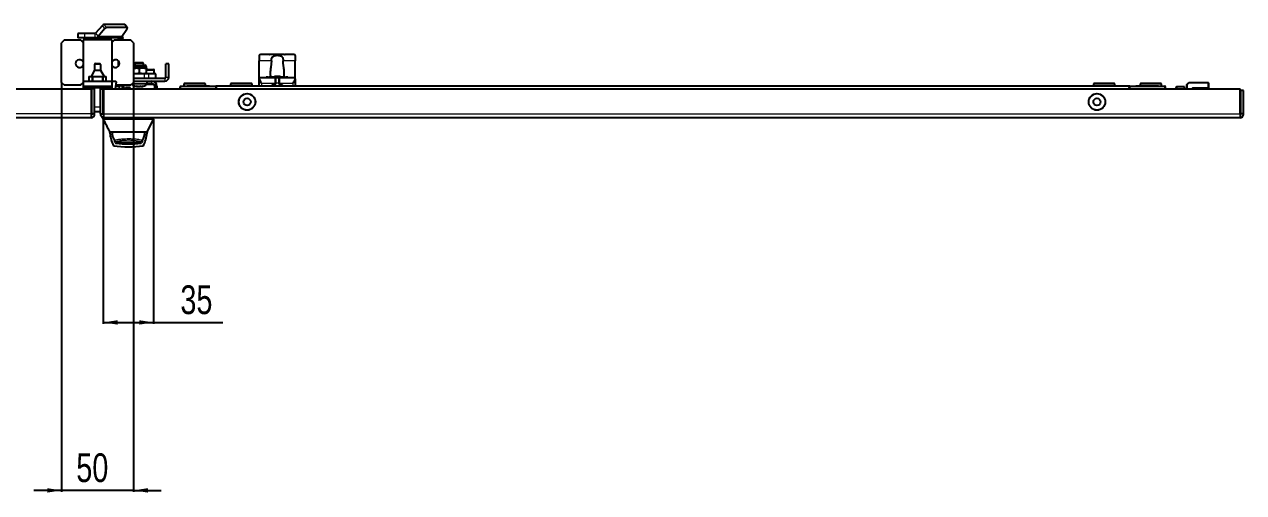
# Model space of a CAD drawing. Header units: millimetres. Extents: x -1565 to 3390, y -1390 to 1219.
# Drawn here: x 2169 to 3017, y -1390 to -1065 of the extents above; entities that cross this region are included whole.
import ezdxf

# ---------------------------------------------------------------- set-up
doc = ezdxf.new("R2010")
doc.units = ezdxf.units.MM
doc.layers.add('FORMAT', color=7, linetype='Continuous')
doc.styles.add('SLDTEXTSTYLE0', font='TXT', dxfattribs={"width": 0.75})
doc.dimstyles.new('SLDDIMSTYLE0', dxfattribs={"dimtxt": 20, "dimasz": 10, "dimexe": 0, "dimexo": 0.0625, "dimgap": 5, "dimtad": 2, "dimdec": 1, "dimrnd": 1e-09, "dimzin": 12, "dimdsep": 46, "dimtxsty": 'SLDTEXTSTYLE0', "dimsah": 1, "dimcen": 0.09, "dimadec": 0, "dimazin": 3, "dimtfac": 1, "dimtofl": 0, "dimtmove": 0, "dimatfit": 3, "dimfxl": 0, "dimfrac": 2, "dimtolj": 1, "dimtzin": 12, "dimarcsym": 0})
doc.dimstyles.new('SLDDIMSTYLE1', dxfattribs={"dimtxt": 20, "dimasz": 10, "dimexe": 0, "dimexo": 0.0625, "dimgap": 5, "dimtad": 2, "dimdec": 1, "dimrnd": 1e-09, "dimzin": 12, "dimdsep": 46, "dimtxsty": 'SLDTEXTSTYLE0', "dimsah": 1, "dimcen": 0.09, "dimadec": 0, "dimazin": 3, "dimtfac": 1, "dimtmove": 0, "dimatfit": 0, "dimfxl": 0, "dimfrac": 2, "dimtolj": 1, "dimtzin": 12, "dimarcsym": 0})

# ---------------------------------------------------------------- blocks, each defined once
blk = doc.blocks.new('_D_12')
at = {"layer": 'FORMAT'}
for p, q in [((2195.28, -1104.89), (2195.28, -1389.48)), ((2245.28, -1104.89), (2245.28, -1389.48)), ((2195.28, -1388.48), (2176.05, -1388.48)), ((2245.28, -1388.48), (2195.28, -1388.48)), ((2245.28, -1388.48), (2264.51, -1388.48))]:
    blk.add_line(p, q, dxfattribs=at)
for points in [[(2195.28, -1388.48), (2185.28, -1386.94), (2185.28, -1390.02)], [(2245.28, -1388.48), (2255.28, -1390.02), (2255.28, -1386.94)]]:
    blk.add_solid(points, dxfattribs=at)
at = {"layer": 'FORMAT', "insert": (2205.5, -1362.7), "char_height": 20, "attachment_point": 1, "style": 'SLDTEXTSTYLE0'}
blk.add_mtext('50', dxfattribs=at)
blk = doc.blocks.new('_D_13')
at = {"layer": 'FORMAT'}
for p, q in [((2224.28, -1130.49), (2224.28, -1272.74)), ((2259.28, -1130.49), (2259.28, -1272.74)), ((2224.28, -1271.74), (2259.28, -1271.74)), ((2259.28, -1271.74), (2307.44, -1271.74))]:
    blk.add_line(p, q, dxfattribs=at)
for points in [[(2224.28, -1271.74), (2234.28, -1273.28), (2234.28, -1270.2)], [(2259.28, -1271.74), (2249.28, -1270.2), (2249.28, -1273.28)]]:
    blk.add_solid(points, dxfattribs=at)
at = {"layer": 'FORMAT', "insert": (2277.88, -1245.96), "char_height": 20, "attachment_point": 1, "style": 'SLDTEXTSTYLE0'}
blk.add_mtext('35', dxfattribs=at)

msp = doc.modelspace()

# ---------------------------------------------------------------- linework, layer by layer
at = {"color": 7, "linetype": 'Continuous', "lineweight": 25}
for p, q in [((2223.63, -1065.32), (2218.87, -1070.82)), ((2225.47, -1067.44), (2220.71, -1072.94)), ((2238.88, -1064.61), (2224.74, -1064.61)), ((2240.72, -1066.74), (2226.58, -1066.74)), ((2237.17, -1072.94), (2240.75, -1067.82)), ((2241, -1066.84), (2239.17, -1064.72)), ((2197.28, -1075.38), (2195.28, -1077.38)), ((2197.28, -1075.38), (2208.53, -1075.38)), ((2206.56, -1071), (2206.56, -1074)), ((2211.56, -1071), (2206.56, -1071)), ((2211.56, -1074), (2206.56, -1074)), ((2210.28, -1077.13), (2208.53, -1075.38)), ((2230.28, -1075.38), (2210.28, -1075.38)), ((2210.28, -1075.38), (2210.28, -1104.38)), ((2218.5, -1071), (2211.56, -1071)), ((2218.5, -1074), (2211.56, -1074)), ((2235.03, -1074), (2218.5, -1074)), ((2232.03, -1075.38), (2230.28, -1077.13)), ((2230.28, -1075.38), (2230.28, -1104.38)), ((2232.03, -1075.38), (2243.28, -1075.38)), ((2237.78, -1074.3), (2234.78, -1074.3)), ((2234.78, -1075.38), (2234.78, -1074.3)), ((2237.78, -1075.38), (2237.78, -1074.3)), ((2245.28, -1077.38), (2243.28, -1075.38)), ((2195.28, -1104.88), (2195.28, -1077.38)), ((2245.28, -1077.38), (2245.28, -1104.88)), ((2218.27, -1092.38), (2218.27, -1096.38)), ((2218.77, -1091.88), (2221.78, -1091.88)), ((2222.28, -1092.38), (2222.28, -1096.38)), ((2234.78, -1090.63), (2234.78, -1089.99)), ((2234.78, -1090.63), (2235.23, -1090.63)), ((2234.78, -1093.77), (2234.78, -1090.63)), ((2245.31, -1092.98), (2245.28, -1092.98)), ((2245.31, -1092.98), (2253.25, -1092.98)), ((2246.78, -1090.98), (2246.28, -1091.48)), ((2246.28, -1091.48), (2246.28, -1092.98)), ((2252.02, -1091.48), (2246.28, -1091.48)), ((2246.78, -1090.98), (2251.57, -1090.98)), ((2251.57, -1090.98), (2251.78, -1090.98)), ((2252.28, -1091.48), (2251.78, -1090.98)), ((2252.28, -1091.48), (2252.02, -1091.48)), ((2252.28, -1092.98), (2252.28, -1091.48)), ((2267.78, -1101.38), (2267.78, -1091.98)), ((2269.78, -1091.98), (2267.78, -1091.98)), ((2269.78, -1101.38), (2269.78, -1091.98)), ((2332.78, -1086.15), (2332.78, -1089.98)), ((2332.78, -1101.48), (2332.78, -1089.98)), ((2339.8, -1085.59), (2334.28, -1085.59)), ((2340.69, -1085.54), (2340.17, -1085.54)), ((2349.88, -1085.48), (2340.69, -1085.48)), ((2350.4, -1085.54), (2349.88, -1085.53)), ((2356.28, -1085.59), (2350.76, -1085.59)), ((2357.78, -1086.15), (2357.78, -1089.98)), ((2357.78, -1101.48), (2357.78, -1089.98)), ((2214.28, -1100.88), (2214.28, -1104.38)), ((2214.28, -1100.88), (2215.78, -1100.88)), ((2218.27, -1096.38), (2215.78, -1100.88)), ((2215.78, -1100.88), (2224.78, -1100.88)), ((2216.78, -1100.88), (2216.78, -1104.38)), ((2218.27, -1096.38), (2222.28, -1096.38)), ((2222.28, -1096.38), (2224.78, -1100.88)), ((2223.78, -1100.88), (2223.78, -1104.38)), ((2224.78, -1100.88), (2226.28, -1100.88)), ((2226.28, -1104.38), (2226.28, -1100.88)), ((2245.28, -1094.98), (2246.88, -1094.98)), ((2252.97, -1098.98), (2245.28, -1098.98)), ((2245.28, -1101.98), (2267.18, -1101.98)), ((2249.42, -1095.43), (2246.88, -1094.98)), ((2251.88, -1094.98), (2246.88, -1094.98)), ((2249.42, -1098.53), (2246.88, -1098.98)), ((2249.42, -1098.53), (2249.42, -1095.43)), ((2254.35, -1095.43), (2251.88, -1094.98)), ((2254.28, -1094.98), (2251.88, -1094.98)), ((2254.35, -1098.53), (2251.88, -1098.98)), ((2256.05, -1098.98), (2252.97, -1098.98)), ((2254.28, -1094.98), (2254.28, -1094.01)), ((2254.28, -1094.98), (2254.28, -1094.98)), ((2254.34, -1095.02), (2254.28, -1094.98)), ((2254.28, -1098.98), (2254.28, -1098.98)), ((2254.35, -1098.53), (2254.35, -1095.43)), ((2254.35, -1095.98), (2259.18, -1095.98)), ((2254.68, -1095.98), (2254.68, -1095.43)), ((2260.51, -1098.98), (2256.05, -1098.98)), ((2259.78, -1098.98), (2259.78, -1096.58)), ((2260.78, -1098.98), (2260.51, -1098.98)), ((2260.78, -1101.98), (2260.78, -1098.98)), ((2332.78, -1102.36), (2332.78, -1101.48)), ((2332.78, -1101.48), (2346.28, -1101.48)), ((2337.66, -1101.38), (2337.66, -1101.48)), ((2337.8, -1101.38), (2337.8, -1101.48)), ((2337.92, -1101.38), (2337.92, -1101.48)), ((2338.73, -1101.38), (2337.92, -1101.38)), ((2338.73, -1101.38), (2338.73, -1101.48)), ((2338.88, -1101.38), (2338.88, -1101.48)), ((2339, -1101.38), (2339, -1101.48)), ((2339.34, -1101.38), (2339.34, -1101.48)), ((2339.52, -1101.38), (2339.52, -1101.48)), ((2340.05, -1101.38), (2340.05, -1101.48)), ((2340.43, -1097.27), (2340.43, -1099.85)), ((2340.53, -1101.38), (2340.53, -1101.48)), ((2340.7, -1101.38), (2340.7, -1101.48)), ((2341.16, -1101.38), (2341.16, -1101.48)), ((2341.3, -1101.38), (2341.3, -1101.48)), ((2341.42, -1101.38), (2341.42, -1101.48)), ((2341.73, -1101.38), (2341.73, -1101.48)), ((2343.01, -1101.38), (2341.89, -1101.38)), ((2343.01, -1101.38), (2343.01, -1101.48)), ((2343.15, -1101.38), (2343.15, -1101.48)), ((2343.34, -1101.38), (2343.34, -1101.48)), ((2343.35, -1101.38), (2343.35, -1101.48)), ((2343.94, -1101.38), (2343.35, -1101.38)), ((2343.94, -1101.38), (2343.94, -1101.48)), ((2344.84, -1101.38), (2344.27, -1101.38)), ((2344.28, -1105.48), (2344.28, -1101.48)), ((2344.28, -1101.48), (2346.28, -1101.48)), ((2344.56, -1101.15), (2344.53, -1100.92)), ((2344.77, -1101.15), (2344.76, -1100.85)), ((2344.84, -1101.38), (2344.84, -1101.48)), ((2344.85, -1101.38), (2344.85, -1101.48)), ((2344.85, -1101.38), (2345.03, -1101.38)), ((2345.03, -1101.38), (2345.03, -1101.38)), ((2345.03, -1101.38), (2345.03, -1101.48)), ((2345.05, -1101.38), (2345.05, -1101.48)), ((2345.2, -1101.38), (2345.2, -1101.48)), ((2346, -1101.38), (2345.2, -1101.38)), ((2346, -1101.38), (2346, -1101.48)), ((2346.14, -1101.38), (2346.14, -1101.48)), ((2346.23, -1100.88), (2346.23, -1100.85)), ((2346.26, -1101.38), (2346.26, -1101.48)), ((2346.26, -1101.41), (2346.55, -1101.41)), ((2346.28, -1101.48), (2346.28, -1105.48)), ((2346.69, -1101.38), (2346.69, -1101.48)), ((2346.78, -1100.97), (2346.79, -1100.92)), ((2346.78, -1101.48), (2357.78, -1101.48)), ((2346.82, -1101.38), (2346.82, -1101.48)), ((2347.18, -1101.38), (2347.18, -1101.48)), ((2347.44, -1101.38), (2347.44, -1101.48)), ((2347.56, -1101.38), (2347.56, -1101.48)), ((2347.7, -1101.38), (2347.7, -1101.48)), ((2347.82, -1101.38), (2347.82, -1101.48)), ((2348.25, -1101.38), (2348.25, -1101.48)), ((2348.28, -1101.38), (2348.25, -1101.38)), ((2348.29, -1101.38), (2348.29, -1101.48)), ((2348.32, -1101.38), (2348.32, -1101.48)), ((2348.49, -1101.38), (2348.49, -1101.48)), ((2348.84, -1101.38), (2348.84, -1101.48)), ((2349.33, -1101.38), (2349.33, -1101.48)), ((2349.52, -1101.38), (2349.52, -1101.48)), ((2349.87, -1101.38), (2349.87, -1101.48)), ((2350.02, -1101.38), (2350.02, -1101.48)), ((2351.08, -1101.38), (2350.02, -1101.38)), ((2350.13, -1099.85), (2350.13, -1097.27)), ((2351.08, -1101.38), (2351.08, -1101.48)), ((2351.39, -1101.38), (2351.39, -1101.48)), ((2351.56, -1101.38), (2351.56, -1101.48)), ((2351.93, -1101.38), (2351.93, -1101.48)), ((2352.69, -1101.38), (2351.93, -1101.38)), ((2352.69, -1101.38), (2352.69, -1101.48)), ((2357.78, -1102.36), (2357.78, -1101.48)), ((1425.58, -1109.48), (2215.98, -1109.48)), ((2195.28, -1104.88), (2197.28, -1106.88)), ((2208.53, -1106.88), (2197.28, -1106.88)), ((2208.53, -1106.88), (2210.28, -1105.13)), ((2230.28, -1104.38), (2210.28, -1104.38)), ((2210.28, -1104.38), (2210.28, -1107.88)), ((2230.28, -1107.88), (2210.28, -1107.88)), ((2210.28, -1107.88), (2210.28, -1108.97)), ((2210.28, -1108.97), (2210.28, -1109.48)), ((2215.98, -1126.88), (2215.98, -1109.48)), ((2218.28, -1109.48), (2216.28, -1109.48)), ((2216.28, -1126.88), (2216.28, -1109.48)), ((2218.28, -1126.88), (2218.28, -1109.48)), ((2222.28, -1126.88), (2222.28, -1109.48)), ((2222.28, -1109.48), (2224.28, -1109.48)), ((2224.28, -1126.88), (2224.28, -1109.48)), ((2224.58, -1126.88), (2224.58, -1109.48)), ((2224.58, -1109.48), (3014.98, -1109.48)), ((2230.28, -1103.98), (2232.91, -1103.98)), ((2230.28, -1104.38), (2230.28, -1107.88)), ((2230.28, -1107.88), (2230.28, -1108.97)), ((2230.28, -1108.97), (2230.28, -1109.48)), ((2233.34, -1104.42), (2232.61, -1109.48)), ((2235.58, -1107.88), (2232.84, -1107.88)), ((2233.34, -1104.42), (2232.91, -1103.98)), ((2243.28, -1106.88), (2232.99, -1106.88)), ((2235.65, -1106.88), (2235.58, -1107.58)), ((2235.58, -1109.48), (2235.58, -1107.58)), ((2237.58, -1109.48), (2237.58, -1107.58)), ((2238.28, -1107.88), (2237.58, -1107.88)), ((2238.28, -1107.88), (2238.28, -1109.38)), ((2242.88, -1108.43), (2239.68, -1108.43)), ((2239.68, -1108.43), (2239.68, -1109.38)), ((2239.68, -1109.18), (2242.88, -1109.18)), ((2242.88, -1109.38), (2242.88, -1108.43)), ((2243.28, -1106.88), (2245.28, -1104.88)), ((2245.28, -1103.98), (2267.18, -1103.98)), ((2247.92, -1107.83), (2247.92, -1107.88)), ((2248.22, -1107.43), (2248.22, -1107.87)), ((2248.22, -1107.88), (2248.22, -1107.43)), ((2248.39, -1107.87), (2248.22, -1107.84)), ((2248.39, -1107.42), (2248.39, -1107.87)), ((2248.43, -1107.88), (2248.43, -1107.42)), ((2249.19, -1107.8), (2249.19, -1107.88)), ((2249.22, -1107.81), (2249.22, -1107.87)), ((2249.28, -1107.85), (2249.22, -1107.87)), ((2250.13, -1107.88), (2250.13, -1107.56)), ((2250.34, -1107.88), (2250.34, -1107.84)), ((2250.63, -1107.78), (2250.63, -1107.88)), ((2250.66, -1107.77), (2250.66, -1107.87)), ((2258.28, -1105.88), (2254.74, -1105.88)), ((2254.78, -1105.98), (2254.78, -1103.98)), ((2260.28, -1109.48), (2260.28, -1107.88)), ((2261.58, -1107.58), (2261.58, -1109.48)), ((2277.78, -1109.48), (2277.78, -1107.78)), ((2278.08, -1107.48), (2302.48, -1107.48)), ((2280.78, -1105.48), (2280.28, -1105.98)), ((2280.28, -1105.98), (2280.28, -1107.48)), ((2295.28, -1105.98), (2280.28, -1105.98)), ((2280.78, -1105.48), (2294.78, -1105.48)), ((2282.64, -1107.28), (2282.64, -1107.48)), ((2286.45, -1107.28), (2286.45, -1107.48)), ((2286.45, -1107.28), (2287.24, -1107.28)), ((2287.24, -1107.28), (2287.24, -1107.48)), ((2287.24, -1107.28), (2289.12, -1107.28)), ((2288.58, -1107.28), (2288.58, -1107.26)), ((2289.12, -1107.28), (2289.12, -1107.48)), ((2289.12, -1107.28), (2290.17, -1107.28)), ((2290.17, -1107.28), (2290.17, -1107.48)), ((2290.17, -1107.28), (2291.57, -1107.28)), ((2291.74, -1107.26), (2291.74, -1107.48)), ((2291.83, -1107.28), (2291.83, -1107.48)), ((2291.83, -1107.28), (2293.18, -1107.28)), ((2293.18, -1107.28), (2293.18, -1107.48)), ((2293.18, -1107.28), (2295.17, -1107.28)), ((2295.28, -1105.98), (2294.78, -1105.48)), ((2295.17, -1107.28), (2295.17, -1107.48)), ((2295.17, -1107.28), (2298.13, -1107.28)), ((2295.28, -1107.28), (2295.28, -1105.98)), ((2298.13, -1107.28), (2298.13, -1107.48)), ((2937.78, -1107.48), (2302.78, -1107.48)), ((2302.78, -1107.48), (2302.78, -1107.78)), ((2302.78, -1107.78), (2302.78, -1108.43)), ((2302.78, -1108.43), (2302.78, -1109.48)), ((2313.28, -1105.48), (2312.78, -1105.98)), ((2312.78, -1105.98), (2312.78, -1107.48)), ((2327.78, -1105.98), (2312.78, -1105.98)), ((2313.28, -1105.48), (2327.28, -1105.48)), ((2327.78, -1105.98), (2327.28, -1105.48)), ((2327.78, -1107.48), (2327.78, -1105.98)), ((2332.78, -1107.48), (2332.78, -1102.36)), ((2344.28, -1105.48), (2344.28, -1105.51)), ((2346.28, -1105.51), (2346.28, -1105.48)), ((2357.78, -1102.36), (2357.78, -1107.48)), ((2913.28, -1105.48), (2912.78, -1105.98)), ((2912.78, -1105.98), (2912.78, -1107.48)), ((2927.78, -1105.98), (2912.78, -1105.98)), ((2913.28, -1105.48), (2927.28, -1105.48)), ((2927.78, -1105.98), (2927.28, -1105.48)), ((2927.78, -1107.48), (2927.78, -1105.98)), ((2937.78, -1107.48), (2937.78, -1107.78)), ((2937.78, -1108.43), (2937.78, -1107.78)), ((2937.78, -1108.43), (2937.78, -1109.48)), ((2938.08, -1107.48), (2962.48, -1107.48)), ((2942.43, -1107.28), (2942.43, -1107.48)), ((2942.43, -1107.28), (2942.78, -1107.28)), ((2942.78, -1107.28), (2942.78, -1107.48)), ((2942.78, -1107.28), (2943.03, -1107.28)), ((2943.03, -1107.28), (2943.03, -1107.48)), ((2943.03, -1107.28), (2943.14, -1107.28)), ((2943.14, -1107.28), (2943.14, -1107.48)), ((2944.17, -1107.28), (2944.17, -1107.48)), ((2944.17, -1107.28), (2944.82, -1107.28)), ((2944.84, -1107.28), (2944.84, -1107.48)), ((2944.84, -1107.28), (2945.18, -1107.28)), ((2945.18, -1107.28), (2945.18, -1107.48)), ((2945.78, -1105.48), (2945.28, -1105.98)), ((2945.28, -1105.98), (2945.28, -1107.28)), ((2960.28, -1105.98), (2945.28, -1105.98)), ((2945.78, -1105.48), (2959.78, -1105.48)), ((2948.49, -1107.48), (2948.49, -1107.26)), ((2948.63, -1107.28), (2949.41, -1107.28)), ((2949.41, -1107.28), (2950.2, -1107.28)), ((2949.41, -1107.28), (2949.41, -1107.48)), ((2950.2, -1107.28), (2950.2, -1107.48)), ((2950.2, -1107.28), (2950.69, -1107.28)), ((2950.69, -1107.28), (2950.69, -1107.48)), ((2950.69, -1107.28), (2952.08, -1107.28)), ((2951.72, -1107.26), (2951.72, -1107.28)), ((2952.08, -1107.28), (2952.08, -1107.48)), ((2952.08, -1107.28), (2953.13, -1107.28)), ((2953.13, -1107.28), (2953.13, -1107.48)), ((2954.17, -1107.28), (2954.17, -1107.48)), ((2954.17, -1107.28), (2956.14, -1107.28)), ((2956.14, -1107.28), (2956.14, -1107.48)), ((2956.14, -1107.28), (2958.13, -1107.28)), ((2958.13, -1107.28), (2958.13, -1107.48)), ((2960.28, -1105.98), (2959.78, -1105.48)), ((2960.28, -1107.48), (2960.28, -1105.98)), ((2962.78, -1107.78), (2962.78, -1109.48)), ((2970.28, -1109.48), (2970.28, -1108.58)), ((2976.28, -1107.98), (2970.88, -1107.98)), ((2976.28, -1109.48), (2976.28, -1107.98)), ((2977.78, -1106.48), (2979.28, -1104.98)), ((2977.78, -1109.48), (2977.78, -1106.48)), ((2977.98, -1106.56), (2977.78, -1106.48)), ((2979.36, -1105.18), (2979.28, -1104.98)), ((2979.28, -1104.98), (2992.58, -1104.98)), ((2981.78, -1109.18), (2981.78, -1109.48)), ((2992.58, -1108.98), (2981.98, -1108.98)), ((2992.78, -1105.18), (2992.78, -1108.78)), ((2992.78, -1109.18), (2992.78, -1108.78)), ((2992.78, -1109.18), (2992.78, -1109.48)), ((3014.98, -1126.88), (3014.98, -1109.48)), ((3017.28, -1110.48), (3015.28, -1110.48)), ((3015.28, -1126.88), (3015.28, -1110.48)), ((3017.28, -1126.88), (3017.28, -1110.48)), ((2216.28, -1125.38), (2215.98, -1125.38)), ((2218.28, -1126.88), (2216.28, -1126.88)), ((2216.28, -1127.06), (2216.28, -1127.48)), ((2222.28, -1125.38), (2218.28, -1125.38)), ((2222.28, -1126.88), (2224.28, -1126.88)), ((2224.28, -1127.48), (2224.28, -1126.88)), ((3017.28, -1126.88), (3015.28, -1126.88)), ((2215.68, -1129.48), (1425.88, -1129.48)), ((2224.28, -1130.48), (2224.28, -1129.48)), ((2224.88, -1129.48), (2224.28, -1129.48)), ((3014.68, -1129.48), (2224.88, -1129.48)), ((2253.78, -1130.48), (2229.78, -1130.48)), ((2254.78, -1139.48), (2259.31, -1130.43)), ((2259.28, -1130.48), (2259.28, -1129.48)), ((2231.18, -1139.48), (2228.78, -1139.48)), ((2228.82, -1139.48), (2228.82, -1139.69)), ((2252.38, -1139.48), (2231.18, -1139.48)), ((2254.78, -1139.48), (2252.38, -1139.48)), ((2254.74, -1139.69), (2254.74, -1139.48)), ((2235.95, -1146.46), (2236.1, -1146.47)), ((2235.95, -1146.47), (2247.54, -1146.47))]:
    msp.add_line(p, q, dxfattribs=at)
at = {"color": 8, "linetype": 'Continuous', "lineweight": 18}
for p, q in [((2225.47, -1067.44), (2223.63, -1065.32)), ((2226.58, -1066.74), (2224.74, -1064.61)), ((2240.72, -1066.74), (2238.88, -1064.61)), ((2211.56, -1074), (2211.56, -1071)), ((2218.5, -1071), (2218.5, -1074)), ((2218.87, -1070.82), (2220.71, -1072.94)), ((2237.17, -1072.94), (2220.71, -1072.94)), ((2222.28, -1092.38), (2218.27, -1092.38)), ((2341.19, -1089.98), (2332.78, -1089.98)), ((2357.78, -1089.98), (2349.37, -1089.98)), ((2216.28, -1100.88), (2216.28, -1104.38)), ((2224.28, -1100.88), (2224.28, -1104.38)), ((2245.28, -1094.01), (2254.28, -1094.01)), ((2252.97, -1101.98), (2252.97, -1098.98)), ((2259.78, -1096.58), (2254.35, -1096.58)), ((2256.05, -1101.98), (2256.05, -1098.98)), ((2260.51, -1101.98), (2260.51, -1098.98)), ((2267.18, -1101.98), (2267.18, -1103.98)), ((2267.78, -1101.38), (2269.78, -1101.38)), ((2341.89, -1101.38), (2341.89, -1101.48)), ((2343.78, -1105.48), (2343.78, -1101.48)), ((2346.78, -1101.48), (2346.78, -1105.48)), ((2230.28, -1108.97), (2210.28, -1108.97)), ((2232.9, -1107.48), (2235.58, -1107.48)), ((2237.58, -1107.58), (2235.58, -1107.58)), ((2237.58, -1107.48), (2238.36, -1107.48)), ((2238.78, -1109.48), (2238.78, -1107.88)), ((2243.78, -1106.38), (2244.47, -1106.38)), ((2254.22, -1106.18), (2243.98, -1106.18)), ((2254.31, -1105.98), (2244.18, -1105.98)), ((2254.1, -1106.38), (2258.28, -1106.38)), ((2254.68, -1106.18), (2254.22, -1106.18)), ((2254.78, -1105.98), (2254.31, -1105.98)), ((2257.98, -1105.98), (2257.98, -1103.98)), ((2259.78, -1107.88), (2259.78, -1109.48)), ((2260.22, -1107.58), (2261.58, -1107.58)), ((2278.08, -1107.78), (2277.78, -1107.78)), ((2278.08, -1107.48), (2278.08, -1107.78)), ((2278.08, -1107.78), (2278.08, -1109.48)), ((2302.48, -1107.78), (2278.08, -1107.78)), ((2283.87, -1107.28), (2283.87, -1107.48)), ((2302.48, -1107.48), (2302.48, -1107.78)), ((2302.48, -1109.48), (2302.48, -1107.78)), ((2302.78, -1107.78), (2302.48, -1107.78)), ((2334.28, -1105.48), (2334.28, -1107.48)), ((2334.28, -1105.48), (2343.78, -1105.48)), ((2343.42, -1105.99), (2343.56, -1106.47)), ((2343.78, -1105.51), (2343.78, -1105.48)), ((2343.78, -1105.48), (2344.28, -1105.48)), ((2343.78, -1105.51), (2344.28, -1105.51)), ((2346.28, -1105.48), (2344.28, -1105.48)), ((2346.28, -1105.48), (2346.78, -1105.48)), ((2346.28, -1105.51), (2346.78, -1105.51)), ((2346.78, -1105.48), (2346.78, -1105.51)), ((2346.78, -1105.48), (2356.28, -1105.48)), ((2347.01, -1106.47), (2347.14, -1105.99)), ((2356.28, -1107.48), (2356.28, -1105.48)), ((2938.08, -1107.78), (2937.78, -1107.78)), ((2938.08, -1107.78), (2938.08, -1107.48)), ((2962.48, -1107.78), (2938.08, -1107.78)), ((2938.08, -1107.78), (2938.08, -1109.48)), ((2946.91, -1107.28), (2946.91, -1107.48)), ((2962.48, -1107.48), (2962.48, -1107.78)), ((2962.78, -1107.78), (2962.48, -1107.78)), ((2962.48, -1109.48), (2962.48, -1107.78)), ((2970.88, -1107.98), (2970.88, -1109.48)), ((2979.36, -1105.18), (2977.98, -1106.56)), ((2977.98, -1106.56), (2977.98, -1109.48)), ((2992.58, -1105.18), (2979.36, -1105.18)), ((2981.58, -1109.48), (2981.58, -1109.18)), ((2981.78, -1109.18), (2981.58, -1109.18)), ((2981.98, -1109.18), (2981.78, -1109.18)), ((2981.98, -1108.78), (2992.58, -1108.78)), ((2981.98, -1108.98), (2981.98, -1108.78)), ((2981.98, -1108.98), (2981.98, -1109.18)), ((2981.98, -1109.18), (2981.98, -1109.48)), ((2992.58, -1109.18), (2981.98, -1109.18)), ((2992.58, -1105.18), (2992.58, -1104.98)), ((2992.78, -1105.18), (2992.58, -1105.18)), ((2992.58, -1108.78), (2992.58, -1105.18)), ((2992.78, -1108.78), (2992.58, -1108.78)), ((2992.58, -1108.98), (2992.58, -1108.78)), ((2992.58, -1108.98), (2992.58, -1109.18)), ((2992.78, -1109.18), (2992.58, -1109.18)), ((2992.58, -1109.48), (2992.58, -1109.18)), ((2215.98, -1126.88), (1425.58, -1126.88)), ((2216.28, -1122.12), (2215.98, -1122.12)), ((2222.28, -1122.12), (2218.28, -1122.12)), ((2224.58, -1126.88), (3014.98, -1126.88)), ((2229.78, -1130.48), (2229.78, -1129.48)), ((2253.78, -1130.48), (2253.78, -1129.48))]:
    msp.add_line(p, q, dxfattribs=at)
at = {"color": 7, "linetype": 'Continuous', "lineweight": 25, "flags": 128}
for points in [[(2240.75, -1067.82), (2240.89, -1067.6), (2240.99, -1067.39), (2241.05, -1067.2), (2241.07, -1067.04), (2241.05, -1066.91), (2240.98, -1066.81), (2240.87, -1066.76), (2240.72, -1066.74)], [(2250.63, -1107.83), (2250.62, -1107.83), (2250.34, -1107.88)], [(3015.28, -1115.98), (3015.14, -1115.73), (3014.98, -1115.46)], [(3014.98, -1124.5), (3015.14, -1124.23), (3015.28, -1123.98)], [(2232.66, -1146.91), (2232.3, -1146.02), (2232.2, -1145.74)], [(2251.47, -1145.42), (2251.25, -1146.02), (2250.9, -1146.91)]]:
    msp.add_lwpolyline(points, dxfattribs=at)
at = {"color": 8, "linetype": 'Continuous', "lineweight": 18, "flags": 128}
for points in [[(3014.98, -1116.06), (3015.27, -1116.65), (3015.28, -1116.67)], [(3015.28, -1123.3), (3015.27, -1123.32), (3014.98, -1123.91)]]:
    msp.add_lwpolyline(points, dxfattribs=at)
at = {"color": 7, "linetype": 'Continuous', "lineweight": 25}
for centre, radius in [((2324.28, -1118.48), 5.75), ((2324.28, -1118.48), 2.5), ((2915.28, -1118.48), 5.75), ((2915.28, -1118.48), 2.5)]:
    msp.add_circle(centre, radius, dxfattribs=at)
at = {"color": 8, "linetype": 'Continuous', "lineweight": 18}
for centre in [(2324.28, -1118.48), (2915.28, -1118.48)]:
    msp.add_circle(centre, 5.5, dxfattribs=at)
at = {"color": 7, "linetype": 'Continuous', "lineweight": 25}
for centre, radius, start, end in [((2225.16, -1066.5), 1.93, 102.48392, 142.40224), ((2227, -1068.62), 1.93, 102.48392, 142.40224), ((2238.92, -1064.96), 0.349, 43.92833, 95.92878), ((2218.49, -1070.51), 0.488, 270.87936, 320.24354), ((2218.46, -1071.07), 2.93, 270.87936, 320.24354), ((2207.78, -1091.88), 2.75, 24.61998, 335.38002), ((2218.77, -1092.38), 0.5, 90, 180), ((2221.78, -1092.38), 0.5, 0, 90), ((2232.78, -1091.88), 2.75, 204.61998, 155.38002), ((2253.25, -1094.01), 1.03, 0, 90), ((2259.18, -1096.58), 0.6, 0, 90), ((2267.18, -1101.38), 2.6, 270, 0), ((2267.18, -1101.38), 0.6, 270, 0), ((2345.28, -1108.78), 8, 100.36105, 108.44483), ((2344.52, -1104.63), 3.79, 92.89181, 101.41741), ((2345.4, -1103.1), 2.34, 111.72177, 124.60369), ((2344.6, -1108.42), 7.26, 85.75775, 94.24225), ((2344.24, -1101.45), 0.598, 60.52387, 80.98963), ((2345.03, -1108.41), 7.56, 92.05637, 94.65981), ((2344.55, -1105.2), 4.35, 79.33098, 87.2142), ((2348.53, -1101.91), 3.47, 163.53436, 167.76578), ((2346.01, -1105.2), 4.35, 92.7858, 100.66902), ((2345.53, -1108.39), 7.54, 81.91714, 87.9462), ((2346.31, -1101.38), 0.529, 98.37942, 107.95469), ((2346.04, -1104.63), 3.79, 78.58259, 87.10819), ((2345.21, -1107.2), 6.42, 69.70137, 77.56561), ((2345.28, -1108.78), 8, 70.17456, 79.63895), ((2345.28, -1108.74), 7.96, 71.95242, 79.10923), ((2347.59, -1101.78), 0.629, 75.56061, 104.43939), ((2239.18, -1107.58), 1.6, 154.05552, 180), ((2249.28, -1098.98), 9, 233.1301, 260.06184), ((2249.4, -1099.26), 8.7, 247.04384, 262.19579), ((2248.99, -1101.19), 6.77, 243.84337, 260.92447), ((2248.03, -1100.36), 7.07, 264.24699, 275.75301), ((2249.05, -1105.22), 2.78, 231.39719, 252.55931), ((2248.61, -1103.09), 4.83, 261.51445, 261.84337), ((2248.43, -1107.72), 0.261, 216.15143, 217.25209), ((2249.36, -1099.04), 8.89, 263.76729, 264.01043), ((2249.95, -1105.01), 2.97, 239.17887, 255.2323), ((2250.12, -1106.27), 1.79, 219.07445, 243.97081), ((2248.55, -1103.66), 4.26, 278.69652, 279.04651), ((2250.01, -1103.66), 4.26, 260.95349, 261.30348), ((2248.53, -1104.8), 3.19, 285.22643, 309.29893), ((2249.12, -1106.74), 1.52, 311.59883, 339.64636), ((2249.2, -1099.04), 8.89, 275.98957, 276.23271), ((2249, -1100.88), 7.09, 279.44276, 293.2387), ((2249.95, -1103.09), 4.83, 278.15663, 278.48555), ((2249.43, -1099.83), 8.14, 278.72305, 291.64085), ((2249.28, -1098.98), 9, 279.93816, 306.8699), ((2252.11, -1106.03), 1.4, 257.05409, 282.94591), ((2254.53, -1105.98), 0.25, 306.8699, 0), ((2257.98, -1107.58), 3.6, 0, 90), ((2278.08, -1107.78), 0.3, 90, 180), ((2302.48, -1107.78), 0.3, 0, 90), ((2345.28, -1112.48), 6.25, 106.01339, 126.8699), ((2343.28, -1105.51), 1, 286.01339, 0), ((2347.28, -1105.51), 1, 180, 253.98661), ((2345.28, -1112.48), 6.25, 53.1301, 73.98661), ((2938.08, -1107.78), 0.3, 90, 180), ((2962.48, -1107.78), 0.3, 0, 90), ((2970.88, -1108.58), 0.6, 90, 180), ((2981.98, -1109.18), 0.2, 90, 180), ((2992.58, -1105.18), 0.2, 0, 90), ((2992.58, -1108.78), 0.2, 270, 0), ((3007.78, -1119.98), 7.5, 343.7398, 16.2602), ((2220.84, -1139.69), 7.98, 358.26695, 359.99994), ((2255.67, -1137.13), 27, 185.96099, 206.16954), ((2241.78, -1139.48), 11.4, 180, 210.87421), ((2241.78, -1139.48), 11.4, 329.05608, 0), ((2227.89, -1137.13), 27, 333.83046, 354.03918), ((2262.72, -1139.69), 7.98, 180, 181.7325), ((2241.78, -1067.69), 82, 262.75342, 277.24658), ((2233.12, -1146.72), 0.5, 203.04365, 263.74905), ((2241.78, -1067.69), 80, 263.74905, 276.25095), ((2250.44, -1146.72), 0.5, 276.25095, 336.95635)]:
    msp.add_arc(centre, radius, start, end, dxfattribs=at)
at = {"color": 8, "linetype": 'Continuous', "lineweight": 18}
for centre, radius, start, end in [((2345.28, -1112.48), 6.75, 106.01339, 132.20545), ((2343.28, -1105.51), 0.5, 286.01339, 0), ((2347.28, -1105.51), 0.5, 180, 253.98661), ((2345.28, -1112.48), 6.75, 47.79455, 73.98661), ((2981.98, -1109.18), 0.4, 90, 180)]:
    msp.add_arc(centre, radius, start, end, dxfattribs=at)
at = {"color": 7, "linetype": 'Continuous', "lineweight": 25}
for points in [[(2234.48, -1074), (2234.56, -1074.02), (2234.72, -1074.05), (2234.76, -1074.22), (2234.78, -1074.3)], [(2237.17, -1072.94), (2237.03, -1073.1), (2236.73, -1073.41), (2236.2, -1073.74), (2235.62, -1073.96), (2235.22, -1073.98), (2235.03, -1074)], [(2258.28, -1105.88), (2258.54, -1105.91), (2259.07, -1105.97), (2259.73, -1106.43), (2260.19, -1107.09), (2260.25, -1107.62), (2260.28, -1107.88)], [(2215.98, -1126.88), (2215.95, -1127.22), (2215.9, -1127.9), (2215.83, -1128.76), (2215.75, -1129.36), (2215.7, -1129.44), (2215.68, -1129.48)], [(2215.68, -1129.48), (2216.02, -1129.44), (2216.7, -1129.36), (2217.56, -1128.76), (2218.16, -1127.9), (2218.24, -1127.22), (2218.28, -1126.88)], [(2224.88, -1129.48), (2224.85, -1129.44), (2224.8, -1129.36), (2224.73, -1128.76), (2224.65, -1127.9), (2224.6, -1127.22), (2224.58, -1126.88)], [(3014.98, -1126.88), (3014.95, -1127.22), (3014.9, -1127.9), (3014.83, -1128.76), (3014.75, -1129.36), (3014.7, -1129.44), (3014.68, -1129.48)]]:
    msp.add_open_spline(points, degree=3, dxfattribs=at)
for points, knots in [([(2237.41, -1072.86), (2237.45, -1072.92), (2237.74, -1073.33), (2237.76, -1073.85), (2237.78, -1074.3)], [0, 0, 0, 0, 0.14034, 1, 1, 1, 1]), ([(2334.28, -1085.59), (2334.11, -1085.59), (2333.78, -1085.6), (2333.33, -1085.66), (2332.99, -1085.78), (2332.81, -1085.95), (2332.79, -1086.09), (2332.78, -1086.15)], [0, 0, 0, 0, 0.2129, 0.425707, 0.640613, 0.853382, 1, 1, 1, 1]), ([(2339.8, -1085.59), (2339.9, -1085.57), (2340.03, -1085.56), (2340.14, -1085.54), (2340.17, -1085.54)], [0, 0, 0, 0, 0.789403, 1, 1, 1, 1]), ([(2341.19, -1089.98), (2341.14, -1090.98), (2341.03, -1093.12), (2340.51, -1095.56), (2340.45, -1096.87), (2340.43, -1097.27)], [0, 0, 0, 0, 0.378823, 0.812228, 1, 1, 1, 1]), ([(2341.19, -1089.98), (2341.21, -1089.57), (2341.25, -1088.74), (2341.61, -1087.64), (2342.26, -1086.84), (2343.19, -1086.35), (2344.34, -1086.1), (2345.67, -1086.06), (2347.01, -1086.23), (2348.14, -1086.7), (2348.87, -1087.5), (2349.25, -1088.53), (2349.37, -1089.39), (2349.37, -1089.88), (2349.37, -1089.98)], [0, 0, 0, 0, 0.088505, 0.177138, 0.262858, 0.344694, 0.430485, 0.525193, 0.625645, 0.723911, 0.812494, 0.894483, 0.978997, 1, 1, 1, 1]), ([(2350.13, -1097.27), (2350.05, -1096.36), (2349.87, -1094.5), (2349.41, -1091.9), (2349.38, -1090.37), (2349.37, -1089.98)], [0, 0, 0, 0, 0.417668, 0.852903, 1, 1, 1, 1]), ([(2350.4, -1085.54), (2350.41, -1085.54), (2350.52, -1085.56), (2350.65, -1085.57), (2350.76, -1085.59)], [0, 0, 0, 0, 0.161974, 1, 1, 1, 1]), ([(2357.78, -1086.15), (2357.77, -1086.07), (2357.74, -1085.91), (2357.5, -1085.74), (2357.14, -1085.64), (2356.71, -1085.59), (2356.41, -1085.59), (2356.28, -1085.59)], [0, 0, 0, 0, 0.205683, 0.411346, 0.618649, 0.832339, 1, 1, 1, 1]), ([(2246.88, -1094.98), (2246.82, -1094.98), (2246.28, -1094.98), (2245.75, -1095.13), (2245.28, -1095.25)], [0, 0, 0, 0, 0.1109, 1, 1, 1, 1]), ([(2246.88, -1098.98), (2246.82, -1098.98), (2246.28, -1098.98), (2245.75, -1098.84), (2245.28, -1098.71)], [0, 0, 0, 0, 0.1109, 1, 1, 1, 1]), ([(2251.88, -1094.98), (2251.82, -1094.98), (2250.99, -1094.99), (2250.18, -1095.22), (2249.42, -1095.43)], [0, 0, 0, 0, 0.070201, 1, 1, 1, 1]), ([(2251.88, -1098.98), (2251.82, -1098.98), (2250.99, -1098.97), (2250.18, -1098.75), (2249.42, -1098.53)], [0, 0, 0, 0, 0.070201, 1, 1, 1, 1]), ([(2254.28, -1094.98), (2254.28, -1094.99), (2254.31, -1095.01), (2254.33, -1095.25), (2254.35, -1095.43)], [0, 0, 0, 0, 0.268634, 1, 1, 1, 1]), ([(2254.28, -1098.98), (2254.28, -1098.97), (2254.31, -1098.95), (2254.33, -1098.71), (2254.35, -1098.53)], [0, 0, 0, 0, 0.268634, 1, 1, 1, 1]), ([(2254.68, -1095.43), (2254.64, -1095.36), (2254.53, -1095.16), (2254.42, -1095.11), (2254.34, -1095.08)], [0, 0, 0, 0, 0.355958, 1, 1, 1, 1]), ([(2337.8, -1101.38), (2337.78, -1101.38), (2337.74, -1101.38), (2337.69, -1101.38), (2337.66, -1101.38), (2337.66, -1101.38), (2337.66, -1101.38)], [0, 0, 0, 0, 0.280836, 0.55925, 0.779182, 1, 1, 1, 1]), ([(2337.92, -1101.38), (2337.92, -1101.38), (2337.92, -1101.38), (2337.89, -1101.38), (2337.85, -1101.38), (2337.82, -1101.38), (2337.8, -1101.38)], [0, 0, 0, 0, 0.280888, 0.559482, 0.77927, 1, 1, 1, 1]), ([(2338.88, -1101.38), (2338.87, -1101.38), (2338.83, -1101.38), (2338.78, -1101.38), (2338.75, -1101.38), (2338.73, -1101.38)], [0, 0, 0, 0, 0.280638, 0.560877, 1, 1, 1, 1]), ([(2339, -1101.38), (2339, -1101.38), (2339, -1101.38), (2338.97, -1101.38), (2338.93, -1101.38), (2338.9, -1101.38), (2338.88, -1101.38)], [0, 0, 0, 0, 0.280941, 0.559114, 0.779089, 1, 1, 1, 1]), ([(2339.52, -1101.38), (2339.46, -1101.38), (2339.35, -1101.38), (2339.34, -1101.38), (2339.34, -1101.38)], [0, 0, 0, 0, 0.559312, 1, 1, 1, 1]), ([(2340.05, -1101.38), (2340, -1101.38), (2339.88, -1101.38), (2339.68, -1101.38), (2339.58, -1101.38), (2339.52, -1101.38)], [0, 0, 0, 0, 0.280496, 0.560765, 1, 1, 1, 1]), ([(2340.53, -1101.38), (2340.46, -1101.38), (2340.34, -1101.38), (2340.14, -1101.38), (2340.05, -1101.38)], [0, 0, 0, 0, 0.560137, 1, 1, 1, 1]), ([(2340.43, -1099.85), (2340.47, -1100.12), (2340.56, -1100.67), (2341.35, -1101.12), (2342.34, -1101.33), (2343.12, -1101.37), (2343.4, -1101.38)], [0, 0, 0, 0, 0.289157, 0.579411, 0.847533, 1, 1, 1, 1]), ([(2340.7, -1101.38), (2340.7, -1101.38), (2340.68, -1101.38), (2340.58, -1101.38), (2340.53, -1101.38)], [0, 0, 0, 0, 0.559914, 1, 1, 1, 1]), ([(2341.3, -1101.38), (2341.28, -1101.38), (2341.24, -1101.38), (2341.19, -1101.38), (2341.16, -1101.38), (2341.16, -1101.38), (2341.16, -1101.38)], [0, 0, 0, 0, 0.280765, 0.559178, 0.779175, 1, 1, 1, 1]), ([(2341.42, -1101.38), (2341.42, -1101.38), (2341.42, -1101.38), (2341.39, -1101.38), (2341.35, -1101.38), (2341.32, -1101.38), (2341.3, -1101.38)], [0, 0, 0, 0, 0.280828, 0.559417, 0.779393, 1, 1, 1, 1]), ([(2341.89, -1101.38), (2341.87, -1101.38), (2341.83, -1101.38), (2341.77, -1101.38), (2341.74, -1101.38), (2341.74, -1101.38), (2341.73, -1101.38)], [0, 0, 0, 0, 0.280951, 0.559967, 0.779431, 1, 1, 1, 1]), ([(2343.15, -1101.38), (2343.15, -1101.38), (2343.14, -1101.38), (2343.11, -1101.38), (2343.06, -1101.38), (2343.03, -1101.38), (2343.01, -1101.38)], [0, 0, 0, 0, 0.280713, 0.558701, 0.779045, 1, 1, 1, 1]), ([(2343.35, -1101.38), (2343.35, -1101.38), (2343.34, -1101.38), (2343.34, -1101.38), (2343.34, -1101.38)], [0, 0, 0, 0, 0.560081, 1, 1, 1, 1]), ([(2343.78, -1101.48), (2343.78, -1101.48), (2343.79, -1101.48), (2343.79, -1101.48), (2343.8, -1101.48), (2343.84, -1101.48), (2343.96, -1101.48), (2344.18, -1101.48), (2344.25, -1101.48), (2344.28, -1101.48)], [0, 0, 0, 0, 0.00167, 0.003889, 0.009531, 0.034361, 0.132751, 0.526214, 1, 1, 1, 1]), ([(2344.12, -1101.38), (2344.1, -1101.38), (2344.05, -1101.38), (2343.98, -1101.38), (2343.96, -1101.38), (2343.94, -1101.38)], [0, 0, 0, 0, 0.281226, 0.561522, 1, 1, 1, 1]), ([(2344.85, -1101.38), (2344.85, -1101.38), (2344.85, -1101.38), (2344.84, -1101.38), (2344.84, -1101.38)], [0, 0, 0, 0, 0.559504, 1, 1, 1, 1]), ([(2345.2, -1101.38), (2345.18, -1101.38), (2345.14, -1101.38), (2345.08, -1101.38), (2345.05, -1101.38), (2345.05, -1101.38), (2345.05, -1101.38)], [0, 0, 0, 0, 0.280855, 0.559718, 0.779518, 1, 1, 1, 1]), ([(2346.14, -1101.38), (2346.12, -1101.38), (2346.08, -1101.38), (2346.03, -1101.38), (2346, -1101.38), (2346, -1101.38), (2346, -1101.38)], [0, 0, 0, 0, 0.280813, 0.559099, 0.77917, 1, 1, 1, 1]), ([(2346.26, -1101.38), (2346.26, -1101.38), (2346.26, -1101.38), (2346.23, -1101.38), (2346.19, -1101.38), (2346.16, -1101.38), (2346.14, -1101.38)], [0, 0, 0, 0, 0.2809124, 0.5594047, 0.7791083, 1, 1, 1, 1]), ([(2346.28, -1101.48), (2346.32, -1101.48), (2346.4, -1101.48), (2346.66, -1101.48), (2346.78, -1101.48), (2346.78, -1101.48)], [0, 0, 0, 0, 0.475461, 0.994056, 1, 1, 1, 1]), ([(2346.69, -1101.38), (2346.67, -1101.38), (2346.63, -1101.38), (2346.58, -1101.38), (2346.55, -1101.38), (2346.55, -1101.38), (2346.55, -1101.38)], [0, 0, 0, 0, 0.280888, 0.559023, 0.779155, 1, 1, 1, 1]), ([(2346.82, -1101.38), (2346.81, -1101.38), (2346.81, -1101.38), (2346.79, -1101.38), (2346.74, -1101.38), (2346.71, -1101.38), (2346.69, -1101.38)], [0, 0, 0, 0, 0.2809, 0.559498, 0.779148, 1, 1, 1, 1]), ([(2347.18, -1101.38), (2347.13, -1101.38), (2347.02, -1101.38), (2346.89, -1101.38), (2346.82, -1101.38), (2346.82, -1101.38), (2346.82, -1101.38)], [0, 0, 0, 0, 0.280935, 0.559487, 0.779245, 1, 1, 1, 1]), ([(2347.44, -1101.38), (2347.4, -1101.38), (2347.32, -1101.38), (2347.23, -1101.38), (2347.18, -1101.38)], [0, 0, 0, 0, 0.559441, 1, 1, 1, 1]), ([(2347.29, -1101.38), (2347.72, -1101.35), (2348.63, -1101.28), (2349.57, -1100.97), (2350.06, -1100.48), (2350.11, -1100.04), (2350.13, -1099.85)], [0, 0, 0, 0, 0.255921, 0.530677, 0.799973, 1, 1, 1, 1]), ([(2347.56, -1101.38), (2347.55, -1101.38), (2347.55, -1101.38), (2347.47, -1101.38), (2347.44, -1101.38)], [0, 0, 0, 0, 0.560313, 1, 1, 1, 1]), ([(2347.7, -1101.38), (2347.68, -1101.38), (2347.64, -1101.38), (2347.59, -1101.38), (2347.56, -1101.38), (2347.56, -1101.38), (2347.56, -1101.38)], [0, 0, 0, 0, 0.28091, 0.559174, 0.779166, 1, 1, 1, 1]), ([(2347.82, -1101.38), (2347.82, -1101.38), (2347.82, -1101.38), (2347.79, -1101.38), (2347.75, -1101.38), (2347.72, -1101.38), (2347.7, -1101.38)], [0, 0, 0, 0, 0.280849, 0.55949, 0.779158, 1, 1, 1, 1]), ([(2348.32, -1101.38), (2348.31, -1101.38), (2348.29, -1101.38), (2348.29, -1101.38), (2348.29, -1101.38)], [0, 0, 0, 0, 0.560691, 1, 1, 1, 1]), ([(2348.49, -1101.38), (2348.45, -1101.38), (2348.39, -1101.38), (2348.34, -1101.38), (2348.32, -1101.38)], [0, 0, 0, 0, 0.559542, 1, 1, 1, 1]), ([(2348.84, -1101.38), (2348.77, -1101.38), (2348.64, -1101.38), (2348.54, -1101.38), (2348.49, -1101.38)], [0, 0, 0, 0, 0.5605138, 1, 1, 1, 1]), ([(2349.33, -1101.38), (2349.25, -1101.38), (2349.12, -1101.38), (2348.92, -1101.38), (2348.84, -1101.38)], [0, 0, 0, 0, 0.559217, 1, 1, 1, 1]), ([(2349.52, -1101.38), (2349.52, -1101.38), (2349.51, -1101.38), (2349.38, -1101.38), (2349.33, -1101.38)], [0, 0, 0, 0, 0.5603404, 1, 1, 1, 1]), ([(2350.02, -1101.38), (2350, -1101.38), (2349.95, -1101.38), (2349.9, -1101.38), (2349.87, -1101.38), (2349.87, -1101.38), (2349.87, -1101.38)], [0, 0, 0, 0, 0.280872, 0.559701, 0.779382, 1, 1, 1, 1]), ([(2351.56, -1101.38), (2351.51, -1101.38), (2351.41, -1101.38), (2351.4, -1101.38), (2351.39, -1101.38)], [0, 0, 0, 0, 0.558947, 1, 1, 1, 1]), ([(2351.93, -1101.38), (2351.86, -1101.38), (2351.72, -1101.38), (2351.61, -1101.38), (2351.56, -1101.38)], [0, 0, 0, 0, 0.559747, 1, 1, 1, 1]), ([(2238.28, -1107.88), (2238.3, -1107.61), (2238.32, -1107.24), (2238.53, -1106.96), (2238.59, -1106.88)], [0, 0, 0, 0, 0.734422, 1, 1, 1, 1]), ([(2282.64, -1107.28), (2282.82, -1107.28), (2283.16, -1107.28), (2283.65, -1107.28), (2283.87, -1107.28)], [0, 0, 0, 0, 0.5368, 1, 1, 1, 1]), ([(2283.87, -1107.28), (2284.25, -1107.28), (2284.94, -1107.28), (2285.8, -1107.28), (2286.25, -1107.28), (2286.27, -1107.28)], [0, 0, 0, 0, 0.522437, 0.975649, 1, 1, 1, 1]), ([(2332.78, -1102.36), (2332.8, -1102.53), (2332.86, -1102.95), (2333.33, -1103.9), (2333.86, -1104.79), (2334.21, -1105.36), (2334.28, -1105.48), (2334.28, -1105.48)], [0, 0, 0, 0, 0.19414, 0.485275, 0.898779, 0.996769, 1, 1, 1, 1]), ([(2356.28, -1105.48), (2356.28, -1105.48), (2356.35, -1105.36), (2356.7, -1104.79), (2357.23, -1103.9), (2357.7, -1102.95), (2357.76, -1102.53), (2357.78, -1102.36)], [0, 0, 0, 0, 0.003231, 0.101221, 0.514725, 0.80586, 1, 1, 1, 1]), ([(2943.14, -1107.28), (2943.28, -1107.28), (2943.55, -1107.28), (2943.97, -1107.28), (2944.17, -1107.28)], [0, 0, 0, 0, 0.547643, 1, 1, 1, 1]), ([(2945.18, -1107.28), (2945.51, -1107.28), (2946.14, -1107.28), (2946.67, -1107.28), (2946.91, -1107.28)], [0, 0, 0, 0, 0.5368, 1, 1, 1, 1]), ([(2946.91, -1107.28), (2947.23, -1107.28), (2947.84, -1107.28), (2948.41, -1107.28), (2948.44, -1107.28), (2948.45, -1107.28)], [0, 0, 0, 0, 0.415678, 0.776277, 1, 1, 1, 1]), ([(2953.3, -1107.28), (2953.34, -1107.28), (2953.63, -1107.28), (2953.92, -1107.28), (2954.17, -1107.28)], [0, 0, 0, 0, 0.139498, 1, 1, 1, 1]), ([(2215.94, -1127.37), (2216, -1127.35), (2216.21, -1127.29), (2216.25, -1127.05), (2216.28, -1126.88)], [0, 0, 0, 0, 0.2754363, 1, 1, 1, 1]), ([(2222.28, -1126.88), (2222.31, -1127.17), (2222.37, -1127.81), (2222.9, -1128.67), (2223.78, -1129.34), (2224.5, -1129.43), (2224.88, -1129.48)], [0, 0, 0, 0, 0.213506, 0.468322, 0.723241, 1, 1, 1, 1]), ([(2224.28, -1126.88), (2224.31, -1127.02), (2224.35, -1127.24), (2224.61, -1127.45), (2224.79, -1127.47), (2224.88, -1127.48)], [0, 0, 0, 0, 0.4375, 0.71569, 1, 1, 1, 1]), ([(3014.68, -1127.48), (3014.82, -1127.45), (3015.04, -1127.41), (3015.24, -1127.14), (3015.27, -1126.97), (3015.28, -1126.88)], [0, 0, 0, 0, 0.4375, 0.71569, 1, 1, 1, 1]), ([(3014.68, -1129.48), (3014.97, -1129.45), (3015.6, -1129.39), (3016.46, -1128.86), (3017.14, -1127.99), (3017.23, -1127.26), (3017.28, -1126.88)], [0, 0, 0, 0, 0.211353, 0.466168, 0.72109, 1, 1, 1, 1]), ([(2224.25, -1130.43), (2224.64, -1131.2), (2225.44, -1132.81), (2226.57, -1135.05), (2227.7, -1137.33), (2228.41, -1138.74), (2228.78, -1139.48)], [0, 0, 0, 0, 0.216327, 0.453955, 0.714745, 1, 1, 1, 1]), ([(2229.78, -1130.48), (2229.16, -1130.48), (2227.92, -1130.48), (2226.28, -1130.48), (2225.03, -1130.48), (2224.37, -1130.48), (2224.31, -1130.48), (2224.28, -1130.48)], [0, 0, 0, 0, 0.214694, 0.429388, 0.644082, 0.858775, 1, 1, 1, 1]), ([(2259.28, -1130.48), (2259.22, -1130.48), (2259.1, -1130.48), (2258.15, -1130.48), (2256.75, -1130.48), (2255.21, -1130.48), (2254.18, -1130.48), (2253.78, -1130.48)], [0, 0, 0, 0, 0.21469, 0.42938, 0.644073, 0.858767, 1, 1, 1, 1]), ([(2232.02, -1145.36), (2232.13, -1145.52), (2232.37, -1145.82), (2232.81, -1146.11), (2233.22, -1146.27), (2233.61, -1146.36), (2234.12, -1146.43), (2234.87, -1146.46), (2235.59, -1146.47), (2236.05, -1146.47), (2236.1, -1146.47)], [0, 0, 0, 0, 0.086907, 0.170444, 0.253995, 0.352832, 0.493755, 0.750586, 0.975401, 1, 1, 1, 1]), ([(2234.03, -1146.7), (2234.11, -1146.67), (2234.28, -1146.61), (2235.61, -1146.63), (2237.57, -1146.68), (2240.02, -1146.73), (2242.66, -1146.74), (2245.21, -1146.7), (2247.37, -1146.64), (2248.9, -1146.61), (2249.63, -1146.65), (2249.48, -1146.78), (2248.46, -1146.98), (2246.7, -1147.2), (2244.37, -1147.37), (2241.75, -1147.44), (2239.15, -1147.37), (2236.85, -1147.2), (2235.1, -1146.98), (2234.16, -1146.8), (2234.07, -1146.73), (2234.03, -1146.7)], [0, 0, 0, 0, 0.053435, 0.106868, 0.160358, 0.213991, 0.267619, 0.321181, 0.374779, 0.42843, 0.481983, 0.5354, 0.588925, 0.642773, 0.696736, 0.750367, 0.803567, 0.856759, 0.910369, 0.964326, 1, 1, 1, 1]), ([(2246.38, -1146.46), (2246.58, -1146.46), (2247.23, -1146.47), (2248.15, -1146.47), (2249.14, -1146.45), (2249.77, -1146.4), (2250.31, -1146.28), (2250.79, -1146.09), (2251.25, -1145.78), (2251.45, -1145.46), (2251.54, -1145.32)], [0, 0, 0, 0, 0.083733, 0.271555, 0.468927, 0.681743, 0.781788, 0.862953, 0.941144, 1, 1, 1, 1])]:
    msp.add_open_spline(points, degree=3, knots=knots, dxfattribs=at)
at = {"color": 8, "linetype": 'Continuous', "lineweight": 18}
for points in [[(2238.78, -1107.88), (2238.71, -1107.88), (2238.58, -1107.88), (2238.42, -1107.88), (2238.3, -1107.88), (2238.29, -1107.88), (2238.28, -1107.88)], [(2258.28, -1106.38), (2258.28, -1106.32), (2258.28, -1106.18), (2258.28, -1106.02), (2258.28, -1105.9), (2258.28, -1105.89), (2258.28, -1105.88)], [(2258.28, -1106.38), (2258.48, -1106.4), (2258.87, -1106.45), (2259.36, -1106.8), (2259.71, -1107.29), (2259.76, -1107.68), (2259.78, -1107.88)], [(2259.78, -1107.88), (2259.84, -1107.88), (2259.98, -1107.88), (2260.14, -1107.88), (2260.26, -1107.88), (2260.27, -1107.88), (2260.28, -1107.88)]]:
    msp.add_open_spline(points, degree=3, dxfattribs=at)
for points, knots in [([(2238.78, -1107.88), (2238.8, -1107.68), (2238.83, -1107.31), (2239.07, -1107.02), (2239.18, -1106.88)], [0, 0, 0, 0, 0.5332344, 1, 1, 1, 1]), ([(2232.09, -1145.29), (2232.07, -1145.23), (2232.03, -1145.09), (2233.32, -1144.73), (2235.59, -1144.34), (2238.27, -1144.09), (2241.13, -1143.97), (2244.04, -1144.01), (2247.05, -1144.23), (2249.52, -1144.58), (2251.09, -1144.96), (2251.76, -1145.21), (2251.53, -1145.28), (2251.5, -1145.29)], [0, 0, 0, 0, 0.080358, 0.189165, 0.296875, 0.401927, 0.469214, 0.569403, 0.669558, 0.770526, 0.874295, 0.980961, 1, 1, 1, 1]), ([(2247.54, -1146.46), (2247.73, -1146.46), (2248.66, -1146.47), (2249.56, -1146.42), (2250.03, -1146.26), (2249.51, -1145.99), (2248.16, -1145.67), (2246.13, -1145.37), (2243.65, -1145.18), (2241.24, -1145.15), (2238.88, -1145.25), (2236.67, -1145.46), (2234.78, -1145.79), (2233.71, -1146.11), (2233.61, -1146.34), (2234.34, -1146.46), (2235.44, -1146.46), (2235.95, -1146.46)], [0, 0, 0, 0, 0.019237, 0.094456, 0.169947, 0.244138, 0.315947, 0.385269, 0.453516, 0.521522, 0.567246, 0.638978, 0.71315, 0.788639, 0.863863, 0.937348, 1, 1, 1, 1])]:
    msp.add_open_spline(points, degree=3, knots=knots, dxfattribs=at)

# ---------------------------------------------------------------- dimensions: what is measured, and where the dimension line sits
at = {"layer": 'FORMAT'}
dim = msp.add_linear_dim(base=(2195.28, -1388.48), p1=(2245.28, -1104.88), p2=(2195.28, -1104.88), dimstyle='SLDDIMSTYLE1', dxfattribs=at)
dim.commit()
dim.dimension.update_dxf_attribs({"geometry": '_D_12', "text_midpoint": (2220.28, -1388.48), "dimtype": 160})
dim = msp.add_linear_dim(base=(2259.28, -1271.74), p1=(2224.28, -1130.48), p2=(2259.28, -1130.48), angle=0, dimstyle='SLDDIMSTYLE0', dxfattribs=at)
dim.commit()
dim.dimension.update_dxf_attribs({"geometry": '_D_13', "text_midpoint": (2292.66, -1271.74), "dimtype": 160})

doc.saveas('drawing.dxf')
